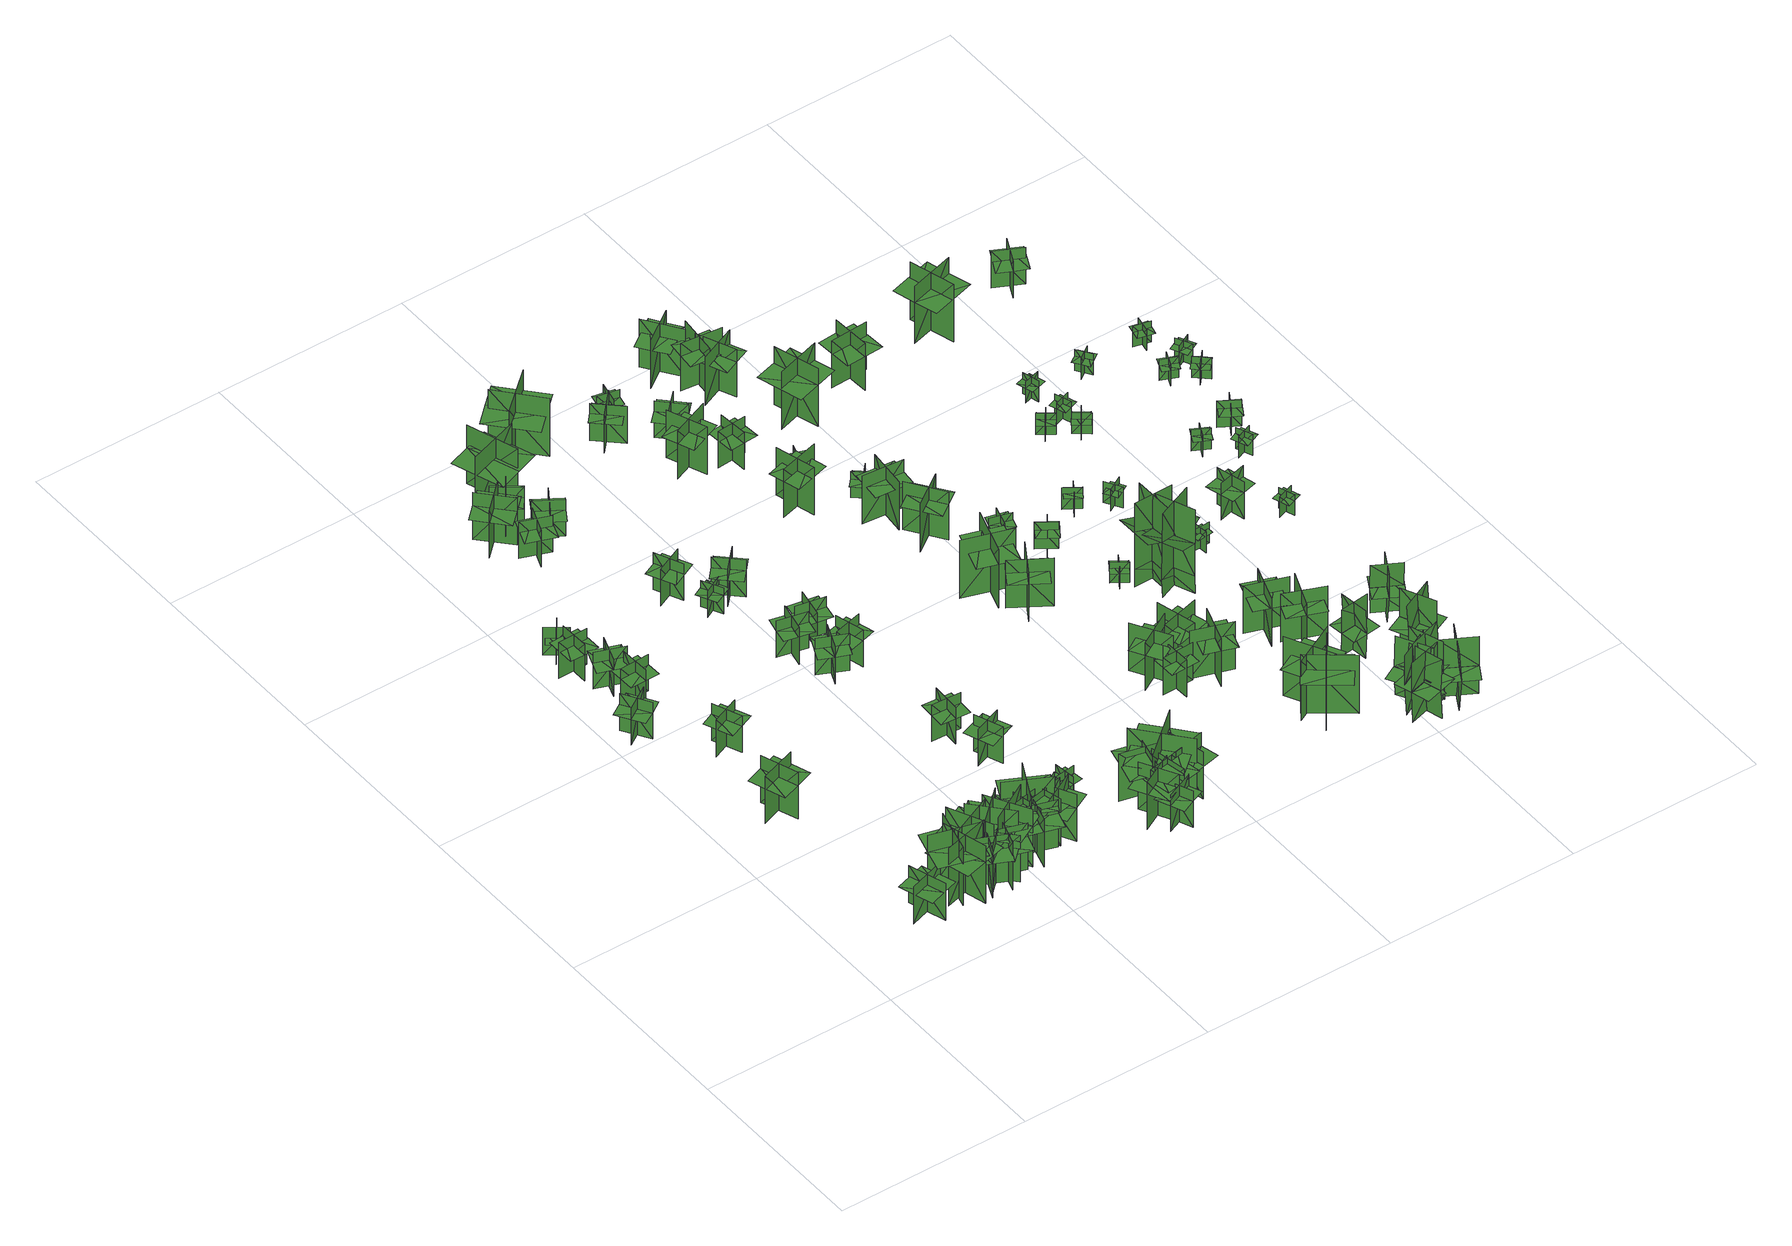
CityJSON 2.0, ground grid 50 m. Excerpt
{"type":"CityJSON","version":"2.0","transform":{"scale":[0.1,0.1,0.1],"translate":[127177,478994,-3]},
"CityObjects":{
"tree1":{"type":"SolitaryVegetationObject","geometry":[{"type":"MultiSurface","lod":"1","boundaries":[[[0,1,2]],[[0,2,3]],[[4,5,6]],[[4,6,7]],[[8,9,10]],[[8,10,11]],[[8,11,12]],[[8,12,13]]]}]},
"tree2":{"type":"SolitaryVegetationObject","geometry":[{"type":"MultiSurface","lod":"1","boundaries":[[[14,15,16]],[[14,16,17]],[[18,19,20]],[[18,20,21]],[[22,23,24]],[[22,24,25]],[[22,25,26]],[[22,26,27]]]}]},
"tree3":{"type":"SolitaryVegetationObject","geometry":[{"type":"MultiSurface","lod":"1","boundaries":[[[28,29,30]],[[28,30,31]],[[32,33,34]],[[32,34,35]],[[36,37,38]],[[36,38,39]],[[36,39,40]],[[36,40,41]]]}]},
"tree4":{"type":"SolitaryVegetationObject","geometry":[{"type":"MultiSurface","lod":"1","boundaries":[[[42,43,44]],[[42,44,45]],[[46,47,48]],[[46,48,49]],[[50,51,52]],[[50,52,53]],[[50,53,54]],[[50,54,55]]]}]},
"tree5":{"type":"SolitaryVegetationObject","geometry":[{"type":"MultiSurface","lod":"1","boundaries":[[[56,57,58]],[[56,58,59]],[[60,61,62]],[[60,62,63]],[[64,65,66]],[[64,66,67]],[[64,67,68]],[[64,68,69]]]}]},
"tree6":{"type":"SolitaryVegetationObject","geometry":[{"type":"MultiSurface","lod":"1","boundaries":[[[70,71,72]],[[70,72,73]],[[74,75,76]],[[74,76,77]],[[78,79,80]],[[78,80,81]],[[78,81,82]],[[78,82,83]]]}]},
"tree7":{"type":"SolitaryVegetationObject","geometry":[{"type":"MultiSurface","lod":"1","boundaries":[[[84,85,86]],[[84,86,87]],[[88,89,90]],[[88,90,91]],[[92,93,94]],[[92,94,95]],[[92,95,96]],[[92,96,97]]]}]},
"tree8":{"type":"SolitaryVegetationObject","geometry":[{"type":"MultiSurface","lod":"1","boundaries":[[[98,99,100]],[[98,100,101]],[[102,103,104]],[[102,104,105]],[[106,107,108]],[[106,108,109]],[[106,109,110]],[[106,110,111]]]}]},
"tree9":{"type":"SolitaryVegetationObject","geometry":[{"type":"MultiSurface","lod":"1","boundaries":[[[112,113,114]],[[112,114,115]],[[116,117,118]],[[116,118,119]],[[120,121,122]],[[120,122,123]],[[120,123,124]],[[120,124,125]]]}]},
"tree10":{"type":"SolitaryVegetationObject","geometry":[{"type":"MultiSurface","lod":"1","boundaries":[[[126,127,128]],[[126,128,129]],[[130,131,132]],[[130,132,133]],[[134,135,136]],[[134,136,137]],[[134,137,138]],[[134,138,139]]]}]},
"tree11":{"type":"SolitaryVegetationObject","geometry":[{"type":"MultiSurface","lod":"1","boundaries":[[[140,141,142]],[[140,142,143]],[[144,145,146]],[[144,146,147]],[[148,149,150]],[[148,150,151]],[[148,151,152]],[[148,152,153]]]}]},
"tree12":{"type":"SolitaryVegetationObject","geometry":[{"type":"MultiSurface","lod":"1","boundaries":[[[154,155,156]],[[154,156,157]],[[158,159,160]],[[158,160,161]],[[162,163,164]],[[162,164,165]],[[162,165,166]],[[162,166,167]]]}]},
"tree13":{"type":"SolitaryVegetationObject","geometry":[{"type":"MultiSurface","lod":"1","boundaries":[[[168,169,170]],[[168,170,171]],[[172,173,174]],[[172,174,175]],[[176,177,178]],[[176,178,179]],[[176,179,180]],[[176,180,181]]]}]},
"tree14":{"type":"SolitaryVegetationObject","geometry":[{"type":"MultiSurface","lod":"1","boundaries":[[[182,183,184]],[[182,184,185]],[[186,187,188]],[[186,188,189]],[[190,191,192]],[[190,192,193]],[[190,193,194]],[[190,194,195]]]}]},
"tree15":{"type":"SolitaryVegetationObject","geometry":[{"type":"MultiSurface","lod":"1","boundaries":[[[196,197,198]],[[196,198,199]],[[200,201,202]],[[200,202,203]],[[204,205,206]],[[204,206,207]],[[204,207,208]],[[204,208,209]]]}]},
"tree16":{"type":"SolitaryVegetationObject","geometry":[{"type":"MultiSurface","lod":"1","boundaries":[[[210,211,212]],[[210,212,213]],[[214,215,216]],[[214,216,217]],[[218,219,220]],[[218,220,221]],[[218,221,222]],[[218,222,223]]]}]},
"tree17":{"type":"SolitaryVegetationObject","geometry":[{"type":"MultiSurface","lod":"1","boundaries":[[[224,225,226]],[[224,226,227]],[[228,229,230]],[[228,230,231]],[[232,233,234]],[[232,234,235]],[[232,235,236]],[[232,236,237]]]}]},
"tree18":{"type":"SolitaryVegetationObject","geometry":[{"type":"MultiSurface","lod":"1","boundaries":[[[238,239,240]],[[238,240,241]],[[242,243,244]],[[242,244,245]],[[246,247,248]],[[246,248,249]],[[246,249,250]],[[246,250,251]]]}]},
"tree19":{"type":"SolitaryVegetationObject","geometry":[{"type":"MultiSurface","lod":"1","boundaries":[[[252,253,254]],[[252,254,255]],[[256,257,258]],[[256,258,259]],[[260,261,262]],[[260,262,263]],[[260,263,264]],[[260,264,265]]]}]},
"tree20":{"type":"SolitaryVegetationObject","geometry":[{"type":"MultiSurface","lod":"1","boundaries":[[[266,267,268]],[[266,268,269]],[[270,271,272]],[[270,272,273]],[[274,275,276]],[[274,276,277]],[[274,277,278]],[[274,278,279]]]}]},
"tree21":{"type":"SolitaryVegetationObject","geometry":[{"type":"MultiSurface","lod":"1","boundaries":[[[280,281,282]],[[280,282,283]],[[284,285,286]],[[284,286,287]],[[288,289,290]],[[288,290,291]],[[288,291,292]],[[288,292,293]]]}]},
"tree22":{"type":"SolitaryVegetationObject","geometry":[{"type":"MultiSurface","lod":"1","boundaries":[[[294,295,296]],[[294,296,297]],[[298,299,300]],[[298,300,301]],[[302,303,304]],[[302,304,305]],[[302,305,306]],[[302,306,307]]]}]},
"tree23":{"type":"SolitaryVegetationObject","geometry":[{"type":"MultiSurface","lod":"1","boundaries":[[[308,309,310]],[[308,310,311]],[[312,313,314]],[[312,314,315]],[[316,317,318]],[[316,318,319]],[[316,319,320]],[[316,320,321]]]}]},
"tree24":{"type":"SolitaryVegetationObject","geometry":[{"type":"MultiSurface","lod":"1","boundaries":[[[322,323,324]],[[322,324,325]],[[326,327,328]],[[326,328,329]],[[330,331,332]],[[330,332,333]],[[330,333,334]],[[330,334,335]]]}]},
"tree25":{"type":"SolitaryVegetationObject","geometry":[{"type":"MultiSurface","lod":"1","boundaries":[[[336,337,338]],[[336,338,339]],[[340,341,342]],[[340,342,343]],[[344,345,346]],[[344,346,347]],[[344,347,348]],[[344,348,349]]]}]},
"tree26":{"type":"SolitaryVegetationObject","geometry":[{"type":"MultiSurface","lod":"1","boundaries":[[[350,351,352]],[[350,352,353]],[[354,355,356]],[[354,356,357]],[[358,359,360]],[[358,360,361]],[[358,361,362]],[[358,362,363]]]}]},
"tree27":{"type":"SolitaryVegetationObject","geometry":[{"type":"MultiSurface","lod":"1","boundaries":[[[364,365,366]],[[364,366,367]],[[368,369,370]],[[368,370,371]],[[372,373,374]],[[372,374,375]],[[372,375,376]],[[372,376,377]]]}]},
"tree28":{"type":"SolitaryVegetationObject","geometry":[{"type":"MultiSurface","lod":"1","boundaries":[[[378,379,380]],[[378,380,381]],[[382,383,384]],[[382,384,385]],[[386,387,388]],[[386,388,389]],[[386,389,390]],[[386,390,391]]]}]},
"tree29":{"type":"SolitaryVegetationObject","geometry":[{"type":"MultiSurface","lod":"1","boundaries":[[[392,393,394]],[[392,394,395]],[[396,397,398]],[[396,398,399]],[[400,401,402]],[[400,402,403]],[[400,403,404]],[[400,404,405]]]}]},
"tree30":{"type":"SolitaryVegetationObject","geometry":[{"type":"MultiSurface","lod":"1","boundaries":[[[406,407,408]],[[406,408,409]],[[410,411,412]],[[410,412,413]],[[414,415,416]],[[414,416,417]],[[414,417,418]],[[414,418,419]]]}]},
"tree31":{"type":"SolitaryVegetationObject","geometry":[{"type":"MultiSurface","lod":"1","boundaries":[[[420,421,422]],[[420,422,423]],[[424,425,426]],[[424,426,427]],[[428,429,430]],[[428,430,431]],[[428,431,432]],[[428,432,433]]]}]},
"tree32":{"type":"SolitaryVegetationObject","geometry":[{"type":"MultiSurface","lod":"1","boundaries":[[[434,435,436]],[[434,436,437]],[[438,439,440]],[[438,440,441]],[[442,443,444]],[[442,444,445]],[[442,445,446]],[[442,446,447]]]}]},
"tree33":{"type":"SolitaryVegetationObject","geometry":[{"type":"MultiSurface","lod":"1","boundaries":[[[448,449,450]],[[448,450,451]],[[452,453,454]],[[452,454,455]],[[456,457,458]],[[456,458,459]],[[456,459,460]],[[456,460,461]]]}]},
"tree34":{"type":"SolitaryVegetationObject","geometry":[{"type":"MultiSurface","lod":"1","boundaries":[[[462,463,464]],[[462,464,465]],[[466,467,468]],[[466,468,469]],[[470,471,472]],[[470,472,473]],[[470,473,474]],[[470,474,475]]]}]},
"tree35":{"type":"SolitaryVegetationObject","geometry":[{"type":"MultiSurface","lod":"1","boundaries":[[[476,477,478]],[[476,478,479]],[[480,481,482]],[[480,482,483]],[[484,485,486]],[[484,486,487]],[[484,487,488]],[[484,488,489]]]}]},
"tree36":{"type":"SolitaryVegetationObject","geometry":[{"type":"MultiSurface","lod":"1","boundaries":[[[490,491,492]],[[490,492,493]],[[494,495,496]],[[494,496,497]],[[498,499,500]],[[498,500,501]],[[498,501,502]],[[498,502,503]]]}]},
"tree37":{"type":"SolitaryVegetationObject","geometry":[{"type":"MultiSurface","lod":"1","boundaries":[[[504,505,506]],[[504,506,507]],[[508,509,510]],[[508,510,511]],[[512,513,514]],[[512,514,515]],[[512,515,516]],[[512,516,517]]]}]},
"tree38":{"type":"SolitaryVegetationObject","geometry":[{"type":"MultiSurface","lod":"1","boundaries":[[[518,519,520]],[[518,520,521]],[[522,523,524]],[[522,524,525]],[[526,527,528]],[[526,528,529]],[[526,529,530]],[[526,530,531]]]}]},
"tree39":{"type":"SolitaryVegetationObject","geometry":[{"type":"MultiSurface","lod":"1","boundaries":[[[532,533,534]],[[532,534,535]],[[536,537,538]],[[536,538,539]],[[540,541,542]],[[540,542,543]],[[540,543,544]],[[540,544,545]]]}]},
"tree40":{"type":"SolitaryVegetationObject","geometry":[{"type":"MultiSurface","lod":"1","boundaries":[[[546,547,548]],[[546,548,549]],[[550,551,552]],[[550,552,553]],[[554,555,556]],[[554,556,557]],[[554,557,558]],[[554,558,559]]]}]},
"tree41":{"type":"SolitaryVegetationObject","geometry":[{"type":"MultiSurface","lod":"1","boundaries":[[[560,561,562]],[[560,562,563]],[[564,565,566]],[[564,566,567]],[[568,569,570]],[[568,570,571]],[[568,571,572]],[[568,572,573]]]}]},
"tree42":{"type":"SolitaryVegetationObject","geometry":[{"type":"MultiSurface","lod":"1","boundaries":[[[574,575,576]],[[574,576,577]],[[578,579,580]],[[578,580,581]],[[582,583,584]],[[582,584,585]],[[582,585,586]],[[582,586,587]]]}]},
"tree43":{"type":"SolitaryVegetationObject","geometry":[{"type":"MultiSurface","lod":"1","boundaries":[[[588,589,590]],[[588,590,591]],[[592,593,594]],[[592,594,595]],[[596,597,598]],[[596,598,599]],[[596,599,600]],[[596,600,601]]]}]},
"tree44":{"type":"SolitaryVegetationObject","geometry":[{"type":"MultiSurface","lod":"1","boundaries":[[[602,603,604]],[[602,604,605]],[[606,607,608]],[[606,608,609]],[[610,611,612]],[[610,612,613]],[[610,613,614]],[[610,614,615]]]}]},
"tree45":{"type":"SolitaryVegetationObject","geometry":[{"type":"MultiSurface","lod":"1","boundaries":[[[616,617,618]],[[616,618,619]],[[620,621,622]],[[620,622,623]],[[624,625,626]],[[624,626,627]],[[624,628,629]],[[624,629,625]]]}]},
"tree46":{"type":"SolitaryVegetationObject","geometry":[{"type":"MultiSurface","lod":"1","boundaries":[[[630,631,632]],[[630,632,633]],[[634,635,636]],[[634,636,637]],[[638,639,640]],[[638,640,641]],[[638,642,643]],[[638,643,639]]]}]},
"tree47":{"type":"SolitaryVegetationObject","geometry":[{"type":"MultiSurface","lod":"1","boundaries":[[[644,645,646]],[[644,646,647]],[[648,649,650]],[[648,650,651]],[[652,653,654]],[[652,654,655]],[[652,655,656]],[[652,656,657]]]}]},
"tree48":{"type":"SolitaryVegetationObject","geometry":[{"type":"MultiSurface","lod":"1","boundaries":[[[658,659,660]],[[658,660,661]],[[662,663,664]],[[662,664,665]],[[666,667,668]],[[666,668,669]],[[666,670,671]],[[666,671,667]]]}]},
"tree49":{"type":"SolitaryVegetationObject","geometry":[{"type":"MultiSurface","lod":"1","boundaries":[[[672,673,674]],[[672,674,675]],[[676,677,678]],[[676,678,679]],[[680,681,682]],[[680,682,683]],[[680,683,684]],[[680,684,685]]]}]},
"tree50":{"type":"SolitaryVegetationObject","geometry":[{"type":"MultiSurface","lod":"1","boundaries":[[[686,687,688]],[[686,688,689]],[[690,691,692]],[[690,692,693]],[[694,695,696]],[[694,696,697]],[[694,698,699]],[[694,699,695]]]}]},
"tree51":{"type":"SolitaryVegetationObject","geometry":[{"type":"MultiSurface","lod":"1","boundaries":[[[700,701,702]],[[700,702,703]],[[704,705,706]],[[704,706,707]],[[708,709,710]],[[708,710,711]],[[708,712,713]],[[708,713,709]]]}]},
"tree52":{"type":"SolitaryVegetationObject","geometry":[{"type":"MultiSurface","lod":"1","boundaries":[[[714,715,716]],[[714,716,717]],[[718,719,720]],[[718,720,721]],[[722,723,724]],[[722,724,725]],[[722,726,727]],[[722,727,723]]]}]},
"tree53":{"type":"SolitaryVegetationObject","geometry":[{"type":"MultiSurface","lod":"1","boundaries":[[[728,729,730]],[[728,730,731]],[[732,733,734]],[[732,734,735]],[[736,737,738]],[[736,738,739]],[[736,739,740]],[[736,740,741]]]}]},
"tree54":{"type":"SolitaryVegetationObject","geometry":[{"type":"MultiSurface","lod":"1","boundaries":[[[742,743,744]],[[742,744,745]],[[746,747,748]],[[746,748,749]],[[750,751,752]],[[750,752,753]],[[750,754,755]],[[750,755,751]]]}]},
"tree55":{"type":"SolitaryVegetationObject","geometry":[{"type":"MultiSurface","lod":"1","boundaries":[[[756,757,758]],[[756,758,759]],[[760,761,762]],[[760,762,763]],[[764,765,766]],[[764,766,767]],[[764,767,768]],[[764,768,769]]]}]},
"tree56":{"type":"SolitaryVegetationObject","geometry":[{"type":"MultiSurface","lod":"1","boundaries":[[[770,771,772]],[[770,772,773]],[[774,775,776]],[[774,776,777]],[[778,779,780]],[[778,780,781]],[[778,782,783]],[[778,783,779]]]}]},
"tree57":{"type":"SolitaryVegetationObject","geometry":[{"type":"MultiSurface","lod":"1","boundaries":[[[784,785,786]],[[784,786,787]],[[788,789,790]],[[788,790,791]],[[792,793,794]],[[792,794,795]],[[792,796,797]],[[792,797,793]]]}]},
"tree58":{"type":"SolitaryVegetationObject","geometry":[{"type":"MultiSurface","lod":"1","boundaries":[[[798,799,800]],[[798,800,801]],[[802,803,804]],[[802,804,805]],[[806,807,808]],[[806,808,809]],[[806,810,811]],[[806,811,807]]]}]},
"tree59":{"type":"SolitaryVegetationObject","geometry":[{"type":"MultiSurface","lod":"1","boundaries":[[[812,813,814]],[[812,814,815]],[[816,817,818]],[[816,818,819]],[[820,821,822]],[[820,822,823]],[[820,823,824]],[[820,824,825]]]}]},
"tree60":{"type":"SolitaryVegetationObject","geometry":[{"type":"MultiSurface","lod":"1","boundaries":[[[826,827,828]],[[826,828,829]],[[830,831,832]],[[830,832,833]],[[834,835,836]],[[834,836,837]],[[834,838,839]],[[834,839,835]]]}]},
"tree61":{"type":"SolitaryVegetationObject","geometry":[{"type":"MultiSurface","lod":"1","boundaries":[[[840,841,842]],[[840,842,843]],[[844,845,846]],[[844,846,847]],[[848,849,850]],[[848,850,851]],[[848,852,853]],[[848,853,849]]]}]},
"tree62":{"type":"SolitaryVegetationObject","geometry":[{"type":"MultiSurface","lod":"1","boundaries":[[[854,855,856]],[[854,856,857]],[[858,859,860]],[[858,860,861]],[[862,863,864]],[[862,864,865]],[[862,866,867]],[[862,867,863]]]}]},
"tree63":{"type":"SolitaryVegetationObject","geometry":[{"type":"MultiSurface","lod":"1","boundaries":[[[868,869,870]],[[868,870,871]],[[872,873,874]],[[872,874,875]],[[876,877,878]],[[876,878,879]],[[876,879,880]],[[876,880,881]]]}]},
"tree64":{"type":"SolitaryVegetationObject","geometry":[{"type":"MultiSurface","lod":"1","boundaries":[[[882,883,884]],[[882,884,885]],[[886,887,888]],[[886,888,889]],[[890,891,892]],[[890,892,893]],[[890,894,895]],[[890,895,891]]]}]},
"tree65":{"type":"SolitaryVegetationObject","geometry":[{"type":"MultiSurface","lod":"1","boundaries":[[[896,897,898]],[[896,898,899]],[[900,901,902]],[[900,902,903]],[[904,905,906]],[[904,906,907]],[[904,908,909]],[[904,909,905]]]}]},
"tree66":{"type":"SolitaryVegetationObject","geometry":[{"type":"MultiSurface","lod":"1","boundaries":[[[910,911,912]],[[910,912,913]],[[914,915,916]],[[914,916,917]],[[918,919,920]],[[918,920,921]],[[918,922,923]],[[918,923,919]]]}]},
"tree67":{"type":"SolitaryVegetationObject","geometry":[{"type":"MultiSurface","lod":"1","boundaries":[[[924,925,926]],[[924,926,927]],[[928,929,930]],[[928,930,931]],[[932,933,934]],[[932,934,935]],[[932,935,936]],[[932,936,937]]]}]},
"tree68":{"type":"SolitaryVegetationObject","geometry":[{"type":"MultiSurface","lod":"1","boundaries":[[[938,939,940]],[[938,940,941]],[[942,943,944]],[[942,944,945]],[[946,947,948]],[[946,948,949]],[[946,949,950]],[[946,950,951]]]}]},
"tree69":{"type":"SolitaryVegetationObject","geometry":[{"type":"MultiSurface","lod":"1","boundaries":[[[952,953,954]],[[952,954,955]],[[956,957,958]],[[956,958,959]],[[960,961,962]],[[960,962,963]],[[960,963,964]],[[960,964,965]]]}]},
"tree70":{"type":"SolitaryVegetationObject","geometry":[{"type":"MultiSurface","lod":"1","boundaries":[[[966,967,968]],[[966,968,969]],[[970,971,972]],[[970,972,973]],[[974,975,971]],[[974,971,970]],[[976,977,967]],[[976,967,966]],[[978,979,980]],[[978,980,981]],[[982,983,984]],[[982,984,985]]]}]},
"tree71":{"type":"SolitaryVegetationObject","geometry":[{"type":"MultiSurface","lod":"1","boundaries":[[[986,987,988]],[[986,988,989]],[[990,991,992]],[[990,992,993]],[[994,995,991]],[[994,991,990]],[[996,997,987]],[[996,987,986]],[[998,999,1000]],[[998,1000,1001]],[[1002,1003,1004]],[[1002,1004,1005]]]}]},
"tree72":{"type":"SolitaryVegetationObject","geometry":[{"type":"MultiSurface","lod":"1","boundaries":[[[1006,1007,1008]],[[1006,1008,1009]],[[1010,1011,1012]],[[1010,1012,1013]],[[1014,1015,1016]],[[1014,1016,1017]],[[1014,1018,1019]],[[1014,1019,1015]]]}]},
"tree73":{"type":"SolitaryVegetationObject","geometry":[{"type":"MultiSurface","lod":"1","boundaries":[[[1020,1021,1022]],[[1020,1022,1023]],[[1024,1025,1026]],[[1024,1026,1027]],[[1028,1029,1025]],[[1028,1025,1024]],[[1030,1031,1021]],[[1030,1021,1020]],[[1020,1021,1032]],[[1020,1032,1033]],[[1020,1034,1035]],[[1020,1035,1021]]]}]},
"tree74":{"type":"SolitaryVegetationObject","geometry":[{"type":"MultiSurface","lod":"1","boundaries":[[[1036,1037,1038]],[[1036,1038,1039]],[[1040,1041,1042]],[[1040,1042,1043]],[[1044,1045,1041]],[[1044,1041,1040]],[[1046,1047,1037]],[[1046,1037,1036]],[[1036,1037,1048]],[[1036,1048,1049]],[[1036,1050,1051]],[[1036,1051,1037]]]}]},
"tree75":{"type":"SolitaryVegetationObject","geometry":[{"type":"MultiSurface","lod":"1","boundaries":[[[1052,1053,1054]],[[1052,1054,1055]],[[1056,1057,1058]],[[1056,1058,1059]],[[1060,1061,1062]],[[1060,1062,1063]],[[1060,1064,1065]],[[1060,1065,1061]]]}]},
"tree76":{"type":"SolitaryVegetationObject","geometry":[{"type":"MultiSurface","lod":"1","boundaries":[[[1066,1067,1068]],[[1066,1068,1069]],[[1070,1071,1072]],[[1070,1072,1073]],[[1074,1075,1071]],[[1074,1071,1070]],[[1076,1077,1067]],[[1076,1067,1066]],[[1066,1067,1078]],[[1066,1078,1079]],[[1066,1080,1081]],[[1066,1081,1067]]]}]},
"tree77":{"type":"SolitaryVegetationObject","geometry":[{"type":"MultiSurface","lod":"1","boundaries":[[[1082,1083,1084]],[[1082,1084,1085]],[[1086,1087,1088]],[[1086,1088,1089]],[[1090,1091,1087]],[[1090,1087,1086]],[[1092,1093,1083]],[[1092,1083,1082]],[[1082,1083,1094]],[[1082,1094,1095]],[[1082,1096,1097]],[[1082,1097,1083]]]}]},
"tree78":{"type":"SolitaryVegetationObject","geometry":[{"type":"MultiSurface","lod":"1","boundaries":[[[1098,1099,1100]],[[1098,1100,1101]],[[1102,1103,1104]],[[1102,1104,1105]],[[1106,1107,1103]],[[1106,1103,1102]],[[1108,1109,1099]],[[1108,1099,1098]],[[1098,1099,1110]],[[1098,1110,1111]],[[1098,1112,1113]],[[1098,1113,1099]]]}]},
"tree79":{"type":"SolitaryVegetationObject","geometry":[{"type":"MultiSurface","lod":"1","boundaries":[[[1114,1115,1116]],[[1114,1116,1117]],[[1118,1119,1120]],[[1118,1120,1121]],[[1122,1123,1124]],[[1122,1124,1125]],[[1122,1126,1127]],[[1122,1127,1123]]]}]},
"tree80":{"type":"SolitaryVegetationObject","geometry":[{"type":"MultiSurface","lod":"1","boundaries":[[[1128,1129,1130]],[[1128,1130,1131]],[[1132,1133,1134]],[[1132,1134,1135]],[[1136,1137,1133]],[[1136,1133,1132]],[[1138,1139,1129]],[[1138,1129,1128]],[[1128,1129,1140]],[[1128,1140,1141]],[[1128,1142,1143]],[[1128,1143,1129]]]}]},
"tree81":{"type":"SolitaryVegetationObject","geometry":[{"type":"MultiSurface","lod":"1","boundaries":[[[1144,1145,1146]],[[1144,1146,1147]],[[1148,1149,1150]],[[1148,1150,1151]],[[1152,1153,1154]],[[1152,1154,1155]],[[1152,1155,1156]],[[1152,1156,1157]]]}]},
"tree82":{"type":"SolitaryVegetationObject","geometry":[{"type":"MultiSurface","lod":"1","boundaries":[[[1158,1159,1160]],[[1158,1160,1161]],[[1162,1163,1164]],[[1162,1164,1165]],[[1166,1167,1168]],[[1166,1168,1169]],[[1166,1170,1171]],[[1166,1171,1167]]]}]},
"tree83":{"type":"SolitaryVegetationObject","geometry":[{"type":"MultiSurface","lod":"1","boundaries":[[[1172,1173,1174]],[[1172,1174,1175]],[[1176,1177,1178]],[[1176,1178,1179]],[[1180,1181,1182]],[[1180,1182,1183]],[[1180,1184,1185]],[[1180,1185,1181]]]}]},
"tree84":{"type":"SolitaryVegetationObject","geometry":[{"type":"MultiSurface","lod":"1","boundaries":[[[1186,1187,1188]],[[1186,1188,1189]],[[1190,1191,1192]],[[1190,1192,1193]],[[1194,1195,1191]],[[1194,1191,1190]],[[1196,1197,1187]],[[1196,1187,1186]],[[1186,1187,1198]],[[1186,1198,1199]],[[1186,1200,1201]],[[1186,1201,1187]]]}]},
"tree85":{"type":"SolitaryVegetationObject","geometry":[{"type":"MultiSurface","lod":"1","boundaries":[[[1202,1203,1204]],[[1202,1204,1205]],[[1206,1207,1208]],[[1206,1208,1209]],[[1210,1211,1212]],[[1210,1212,1213]],[[1210,1214,1215]],[[1210,1215,1211]]]}]},
"tree86":{"type":"SolitaryVegetationObject","geometry":[{"type":"MultiSurface","lod":"1","boundaries":[[[1216,1217,1218]],[[1216,1218,1219]],[[1220,1221,1222]],[[1220,1222,1223]],[[1224,1225,1221]],[[1224,1221,1220]],[[1226,1227,1217]],[[1226,1217,1216]],[[1216,1217,1228]],[[1216,1228,1229]],[[1216,1230,1231]],[[1216,1231,1217]]]}]},
"tree87":{"type":"SolitaryVegetationObject","geometry":[{"type":"MultiSurface","lod":"1","boundaries":[[[1232,1233,1234]],[[1232,1234,1235]],[[1236,1237,1238]],[[1236,1238,1239]],[[1240,1241,1242]],[[1240,1242,1243]],[[1240,1243,1244]],[[1240,1244,1245]]]}]},
"tree88":{"type":"SolitaryVegetationObject","geometry":[{"type":"MultiSurface","lod":"1","boundaries":[[[1246,1247,1248]],[[1246,1248,1249]],[[1250,1251,1252]],[[1250,1252,1253]],[[1254,1255,1256]],[[1254,1256,1257]],[[1254,1257,1258]],[[1254,1258,1259]]]}]},
"tree89":{"type":"SolitaryVegetationObject","geometry":[{"type":"MultiSurface","lod":"1","boundaries":[[[1260,1261,1262]],[[1260,1262,1263]],[[1264,1265,1266]],[[1264,1266,1267]],[[1268,1269,1270]],[[1268,1270,1271]],[[1268,1271,1272]],[[1268,1272,1273]]]}]},
"tree90":{"type":"SolitaryVegetationObject","geometry":[{"type":"MultiSurface","lod":"1","boundaries":[[[1274,1275,1276]],[[1274,1276,1277]],[[1278,1279,1280]],[[1278,1280,1281]],[[1282,1283,1284]],[[1282,1284,1285]],[[1282,1285,1286]],[[1282,1286,1287]]]}]},
"tree91":{"type":"SolitaryVegetationObject","geometry":[{"type":"MultiSurface","lod":"1","boundaries":[[[1288,1289,1290]],[[1288,1290,1291]],[[1292,1293,1294]],[[1292,1294,1295]],[[1296,1297,1298]],[[1296,1298,1299]],[[1296,1299,1300]],[[1296,1300,1301]]]}]},
"tree92":{"type":"SolitaryVegetationObject","geometry":[{"type":"MultiSurface","lod":"1","boundaries":[[[1302,1303,1304]],[[1302,1304,1305]],[[1306,1307,1308]],[[1306,1308,1309]],[[1310,1311,1312]],[[1310,1312,1313]],[[1310,1313,1314]],[[1310,1314,1315]]]}]},
"tree93":{"type":"SolitaryVegetationObject","geometry":[{"type":"MultiSurface","lod":"1","boundaries":[[[1316,1317,1318]],[[1316,1318,1319]],[[1320,1321,1322]],[[1320,1322,1323]],[[1324,1325,1326]],[[1324,1326,1327]],[[1324,1327,1328]],[[1324,1328,1329]]]}]},
"tree94":{"type":"SolitaryVegetationObject","geometry":[{"type":"MultiSurface","lod":"1","boundaries":[[[1330,1331,1332]],[[1330,1332,1333]],[[1334,1335,1336]],[[1334,1336,1337]],[[1338,1339,1340]],[[1338,1340,1341]],[[1338,1341,1342]],[[1338,1342,1343]]]}]},
"tree95":{"type":"SolitaryVegetationObject","geometry":[{"type":"MultiSurface","lod":"1","boundaries":[[[1344,1345,1346]],[[1344,1346,1347]],[[1348,1349,1350]],[[1348,1350,1351]],[[1352,1353,1354]],[[1352,1354,1355]],[[1352,1355,1356]],[[1352,1356,1357]]]}]},
"tree96":{"type":"SolitaryVegetationObject","geometry":[{"type":"MultiSurface","lod":"1","boundaries":[[[1358,1359,1360]],[[1358,1360,1361]],[[1362,1363,1364]],[[1362,1364,1365]],[[1366,1367,1368]],[[1366,1368,1369]],[[1366,1369,1370]],[[1366,1370,1371]]]}]},
"tree97":{"type":"SolitaryVegetationObject","geometry":[{"type":"MultiSurface","lod":"1","boundaries":[[[1372,1373,1374]],[[1372,1374,1375]],[[1376,1377,1378]],[[1376,1378,1379]],[[1380,1381,1382]],[[1380,1382,1383]],[[1380,1383,1384]],[[1380,1384,1385]]]}]},
"tree98":{"type":"SolitaryVegetationObject","geometry":[{"type":"MultiSurface","lod":"1","boundaries":[[[1386,1387,1388]],[[1386,1388,1389]],[[1390,1391,1392]],[[1390,1392,1393]],[[1394,1395,1396]],[[1394,1396,1397]],[[1394,1397,1398]],[[1394,1398,1399]]]}]},
"tree99":{"type":"SolitaryVegetationObject","geometry":[{"type":"MultiSurface","lod":"1","boundaries":[[[1400,1401,1402]],[[1400,1402,1403]],[[1404,1405,1406]],[[1404,1406,1407]],[[1408,1409,1410]],[[1408,1410,1411]],[[1408,1411,1412]],[[1408,1412,1413]]]}]},
"tree100":{"type":"SolitaryVegetationObject","geometry":[{"type":"MultiSurface","lod":"1","boundaries":[[[1414,1415,1416]],[[1414,1416,1417]],[[1418,1419,1420]],[[1418,1420,1421]],[[1422,1423,1424]],[[1422,1424,1425]],[[1422,1425,1426]],[[1422,1426,1427]]]}]},
"tree101":{"type":"SolitaryVegetationObject","geometry":[{"type":"MultiSurface","lod":"1","boundaries":[[[1428,1429,1430]],[[1428,1430,1431]],[[1432,1433,1434]],[[1432,1434,1435]],[[1436,1437,1438]],[[1436,1438,1439]],[[1436,1439,1440]],[[1436,1440,1441]]]}]},
"tree102":{"type":"SolitaryVegetationObject","geometry":[{"type":"MultiSurface","lod":"1","boundaries":[[[1442,1443,1444]],[[1442,1444,1445]],[[1446,1447,1448]],[[1446,1448,1449]],[[1450,1451,1452]],[[1450,1452,1453]],[[1450,1453,1454]],[[1450,1454,1455]]]}]}
},
"vertices":[
[179,157,19],[274,188,19],[274,188,128],[179,157,128],[243,125,19],[212,220,19],[212,220,128],[243,125,128],[242,129,98],[283,142,98],[255,230,98],[214,217,98],[172,203,98],[200,115,98],
[208,654,17],[114,621,17],[114,621,155],[208,654,155],[148,683,17],[181,589,17],[181,589,155],[148,683,155],[148,683,116],[101,667,116],[134,573,116],[181,589,116],[228,606,116],[195,700,116],
[27,1002,21],[92,1043,21],[92,1043,129],[27,1002,129],[77,990,21],[36,1056,21],[36,1056,129],[77,990,129],[77,990,98],[110,1011,98],[69,1077,98],[36,1056,98],[3,1035,98],[44,970,98],
[337,264,15],[306,146,15],[306,146,185],[337,264,185],[267,224,15],[385,192,15],[385,192,185],[267,224,185],[267,224,137],[251,165,137],[369,133,137],[385,192,137],[400,251,137],[283,282,137],
[280,163,15],[398,194,15],[398,194,184],[280,163,184],[350,121,15],[319,239,15],[319,239,184],[350,121,184],[350,121,137],[409,137,137],[378,255,137],[319,239,137],[260,224,137],[291,106,137],
[349,188,16],[440,147,16],[440,147,155],[349,188,155],[372,126,16],[413,216,16],[413,216,155],[372,126,155],[372,126,116],[417,105,116],[459,195,116],[413,216,116],[368,237,116],[327,147,116],
[330,196,16],[441,247,16],[441,247,185],[330,196,185],[406,167,16],[355,278,16],[355,278,185],[406,167,185],[406,167,138],[461,193,138],[411,303,138],[355,278,138],[300,253,138],[351,142,138],
[111,1281,14],[34,1280,14],[34,1280,121],[111,1281,121],[74,1318,14],[75,1240,14],[75,1240,121],[74,1318,121],[74,1318,91],[36,1317,91],[37,1240,91],[75,1240,91],[114,1241,91],[113,1318,91],
[229,891,19],[157,861,19],[157,861,127],[229,891,127],[181,911,19],[211,839,19],[211,839,127],[181,911,127],[181,911,97],[146,896,97],[175,824,97],[211,839,97],[247,854,97],[217,926,97],
[74,1207,14],[147,1180,14],[147,1180,122],[74,1207,122],[96,1160,14],[122,1233,14],[122,1233,122],[96,1160,122],[96,1160,92],[132,1146,92],[159,1219,92],[122,1233,92],[86,1246,92],[59,1173,92],
[133,1092,15],[130,1170,15],[130,1170,122],[133,1092,122],[168,1130,15],[91,1127,15],[91,1127,122],[168,1130,122],[168,1130,92],[167,1168,92],[90,1166,92],[91,1127,92],[92,1089,92],[169,1091,92],
[384,204,17],[452,131,17],[452,131,155],[384,204,155],[382,138,17],[455,206,17],[455,206,155],[382,138,155],[382,138,116],[415,102,116],[488,169,116],[455,206,116],[421,242,116],[348,175,116],
[51,1364,14],[100,1327,14],[100,1327,96],[51,1364,96],[57,1321,14],[94,1370,14],[94,1370,96],[57,1321,96],[61,1326,65],[82,1311,65],[108,1346,65],[87,1361,65],[67,1376,65],[41,1341,65],
[454,215,17],[423,120,17],[423,120,155],[454,215,155],[394,185,17],[489,155,17],[489,155,155],[394,185,155],[394,185,116],[379,138,116],[474,107,116],[489,155,116],[504,202,116],[410,233,116],
[394,261,18],[475,170,18],[475,170,187],[394,261,187],[389,180,18],[479,261,18],[479,261,187],[389,180,187],[389,180,139],[430,135,139],[520,216,139],[479,261,139],[439,307,139],[348,225,139],
[426,178,17],[532,238,17],[532,238,186],[426,178,186],[504,156,17],[444,262,17],[444,262,186],[504,156,186],[504,156,138],[557,186,138],[497,292,138],[444,262,138],[391,232,138],[451,126,138],
[575,237,18],[478,217,18],[478,217,156],[575,237,156],[520,274,18],[540,176,18],[540,176,156],[520,274,156],[520,274,117],[471,264,117],[491,166,117],[540,176,117],[589,186,117],[569,284,117],
[552,236,17],[524,141,17],[524,141,156],[552,236,156],[494,205,17],[589,176,17],[589,176,156],[494,205,156],[494,205,117],[480,157,117],[575,129,117],[589,176,117],[604,224,117],[508,253,117],
[576,294,17],[521,185,17],[521,185,187],[576,294,187],[499,269,17],[608,215,17],[608,215,187],[499,269,187],[499,269,139],[472,215,139],[580,160,139],[608,215,139],[635,269,139],[526,324,139],
[538,211,18],[635,233,18],[635,233,156],[538,211,156],[594,175,18],[572,272,18],[572,272,156],[594,175,156],[594,175,117],[643,186,117],[621,283,117],[572,272,117],[524,262,117],[545,164,117],
[569,185,17],[657,232,17],[657,232,155],[569,185,155],[632,166,17],[586,254,17],[586,254,155],[632,166,155],[632,166,116],[676,189,116],[630,277,116],[586,254,116],[542,230,116],[588,142,116],
[643,230,19],[602,296,19],[602,296,127],[643,230,127],[655,281,19],[589,240,19],[589,240,127],[655,281,127],[655,281,97],[635,313,97],[569,272,97],[589,240,97],[610,207,97],[676,248,97],
[219,1760,16],[146,1692,16],[146,1692,154],[219,1760,154],[153,1763,16],[221,1690,16],[221,1690,154],[153,1763,154],[153,1763,116],[117,1729,116],[184,1656,116],[221,1690,116],[257,1724,116],[190,1797,116],
[271,1626,14],[198,1653,14],[198,1653,122],[271,1626,122],[250,1673,14],[222,1601,14],[222,1601,122],[250,1673,122],[250,1673,92],[213,1687,92],[186,1614,92],[222,1601,92],[259,1587,92],[286,1660,92],
[262,1788,18],[216,1726,18],[216,1726,126],[262,1788,126],[211,1781,18],[273,1735,18],[273,1735,126],[211,1781,126],[211,1781,96],[188,1750,96],[250,1704,96],[273,1735,96],[296,1766,96],[234,1812,96],
[701,274,17],[694,329,17],[694,329,94],[701,274,94],[724,303,17],[669,296,17],[669,296,94],[724,303,94],[724,303,73],[720,330,73],[665,323,73],[669,296,73],[673,268,73],[727,275,73],
[274,1639,16],[316,1704,16],[316,1704,124],[274,1639,124],[325,1650,16],[260,1691,16],[260,1691,124],[325,1650,124],[325,1650,94],[346,1682,94],[280,1724,94],[260,1691,94],[239,1659,94],[304,1617,94],
[627,544,16],[655,472,16],[655,472,124],[627,544,124],[606,497,16],[678,525,16],[678,525,124],[606,497,124],[606,497,94],[620,461,94],[692,489,94],[678,525,94],[665,561,94],[592,534,94],
[609,586,16],[613,663,16],[613,663,123],[609,586,123],[648,620,16],[571,624,16],[571,624,123],[648,620,123],[648,620,93],[650,659,93],[573,663,93],[571,624,93],[569,585,93],[646,581,93],
[409,1325,15],[376,1395,15],[376,1395,123],[409,1325,123],[427,1373,15],[357,1340,15],[357,1340,123],[427,1373,123],[427,1373,93],[410,1408,93],[340,1375,93],[357,1340,93],[373,1305,93],[443,1338,93],
[494,952,17],[565,920,17],[565,920,125],[494,952,125],[512,903,17],[543,974,17],[543,974,125],[512,903,125],[512,903,95],[548,888,95],[579,959,95],[543,974,95],[508,990,95],[477,919,95],
[504,1079,16],[487,1003,16],[487,1003,124],[504,1079,124],[460,1051,16],[536,1034,16],[536,1034,124],[460,1051,124],[460,1051,94],[452,1013,94],[528,997,94],[536,1034,94],[544,1072,94],[469,1089,94],
[417,1247,16],[466,1273,16],[466,1273,93],[417,1247,93],[452,1236,16],[426,1285,16],[426,1285,93],[452,1236,93],[452,1236,72],[476,1248,72],[451,1298,72],[426,1285,72],[402,1273,72],[427,1223,72],
[255,1923,13],[298,1792,13],[298,1792,185],[255,1923,185],[206,1825,13],[337,1868,13],[337,1868,185],[206,1825,185],[248,1912,129],[188,1891,129],[234,1760,129],[294,1781,129],[354,1803,129],[309,1933,129],
[870,155,15],[782,108,15],[782,108,154],[870,155,154],[806,174,15],[854,87,15],[854,87,154],[806,174,154],[806,174,115],[762,151,115],[810,63,115],[854,87,115],[898,111,115],[850,198,115],
[620,962,16],[546,942,16],[546,942,124],[620,962,124],[576,988,16],[596,913,16],[596,913,124],[576,988,124],[576,988,93],[538,978,93],[558,903,93],[596,913,93],[633,923,93],[613,998,93],
[564,1095,15],[549,1019,15],[549,1019,123],[564,1095,123],[521,1066,15],[597,1052,15],[597,1052,123],[521,1066,123],[521,1066,93],[514,1028,93],[590,1014,93],[597,1052,93],[604,1090,93],[528,1104,93],
[819,71,16],[890,101,16],[890,101,124],[819,71,124],[867,52,16],[837,123,16],[837,123,124],[867,52,124],[867,52,94],[902,67,94],[872,138,94],[837,123,94],[801,108,94],[831,36,94],
[475,1252,15],[528,1308,15],[528,1308,123],[475,1252,123],[527,1253,15],[470,1307,15],[470,1307,123],[527,1253,123],[527,1253,93],[553,1281,93],[497,1335,93],[470,1307,93],[444,1278,93],[500,1225,93],
[911,155,16],[813,137,16],[813,137,154],[911,155,154],[856,193,16],[874,95,16],[874,95,154],[856,193,154],[856,193,116],[807,184,116],[825,86,116],[874,95,116],[923,104,116],[905,202,116],
[833,141,16],[863,266,16],[863,266,156],[833,141,156],[911,190,16],[786,220,16],[786,220,156],[911,190,156],[906,191,117],[919,246,117],[804,273,117],[791,218,117],[777,164,117],[893,136,117],
[933,130,16],[832,250,16],[832,250,187],[933,130,187],[942,242,16],[821,141,16],[821,141,187],[942,242,187],[937,238,139],[893,290,139],[782,198,139],[826,145,139],[870,92,139],[981,185,139],
[940,115,17],[918,212,17],[918,212,155],[940,115,155],[975,170,17],[878,148,17],[878,148,155],[975,170,155],[975,170,116],[964,219,116],[867,197,116],[878,148,116],[889,100,116],[986,122,116],
[456,1889,10],[365,1993,10],[365,1993,182],[456,1889,182],[464,1999,10],[359,1908,10],[359,1908,182],[464,1999,182],[458,1902,127],[505,1945,127],[413,2048,127],[365,2005,127],[318,1962,127],[411,1859,127],
[615,1817,16],[555,1874,16],[555,1874,126],[615,1817,126],[613,1883,16],[556,1822,16],[556,1822,126],[613,1883,126],[610,1822,97],[555,1874,97],[533,1850,97],[588,1798,97],[633,1846,97],[578,1898,97],
[734,1696,17],[635,1656,17],[635,1656,158],[734,1696,158],[656,1728,17],[696,1629,17],[696,1629,158],[656,1728,158],[725,1692,121],[635,1656,121],[651,1617,121],[741,1653,121],[710,1731,121],[620,1695,121],
[626,1881,17],[637,1935,17],[637,1935,94],[626,1881,94],[657,1901,17],[602,1912,17],[602,1912,94],[657,1901,94],[657,1901,72],[662,1928,72],[608,1939,72],[602,1912,72],[597,1885,72],[651,1874,72],
[852,1444,16],[749,1416,16],[749,1416,157],[852,1444,157],[779,1485,16],[807,1382,16],[807,1382,157],[779,1485,157],[843,1442,121],[749,1416,121],[761,1375,121],[854,1401,121],[832,1482,121],[738,1456,121],
[727,1798,16],[672,1743,16],[672,1743,124],[727,1798,124],[675,1798,16],[730,1744,16],[730,1744,124],[675,1798,124],[675,1798,94],[647,1771,94],[702,1716,94],[730,1744,94],[757,1771,94],[702,1826,94],
[1142,534,17],[1050,480,17],[1050,480,158],[1142,534,158],[1060,555,17],[1114,463,17],[1114,463,158],[1060,555,158],[1134,530,121],[1050,480,121],[1071,444,121],[1155,493,121],[1112,566,121],[1029,516,121],
[1154,445,19],[1071,443,19],[1071,443,129],[1154,445,129],[1106,490,19],[1109,407,19],[1109,407,129],[1106,490,129],[1147,445,100],[1071,443,100],[1072,410,100],[1148,413,100],[1146,478,100],[1070,475,100],
[995,1021,12],[955,897,12],[955,897,184],[995,1021,184],[904,973,12],[1028,933,12],[1028,933,184],[904,973,184],[992,1010,140],[955,897,140],[1004,881,140],[1041,994,140],[943,1026,140],[906,913,140],
[807,1641,14],[730,1635,14],[730,1635,122],[807,1641,122],[768,1675,14],[774,1598,14],[774,1598,122],[768,1675,122],[768,1675,91],[730,1672,91],[736,1595,91],[774,1598,91],[813,1601,91],[807,1678,91],
[1057,829,13],[967,886,13],[967,886,154],[1057,829,154],[1037,911,13],[981,821,13],[981,821,154],[1037,911,154],[1049,834,117],[967,886,117],[944,850,117],[1027,799,117],[1071,870,117],[989,921,117],
[822,1507,15],[874,1489,15],[874,1489,92],[822,1507,92],[838,1474,15],[856,1526,15],[856,1526,92],[838,1474,92],[838,1474,70],[864,1465,70],[882,1517,70],[856,1526,70],[830,1535,70],[812,1483,70],
[878,1299,12],[984,1289,12],[984,1289,153],[878,1299,153],[932,1235,12],[942,1341,12],[942,1341,153],[932,1235,153],[887,1298,117],[984,1289,117],[988,1331,117],[891,1340,117],[883,1256,117],[980,1248,117],
[1223,531,17],[1120,504,17],[1120,504,157],[1223,531,157],[1150,573,17],[1177,470,17],[1177,470,157],[1150,573,157],[1214,529,121],[1120,504,121],[1131,463,121],[1225,488,121],[1204,569,121],[1109,545,121],
[938,1230,14],[999,1142,14],[999,1142,155],[938,1230,155],[924,1147,14],[1011,1208,14],[1011,1208,155],[924,1147,155],[943,1222,119],[999,1142,119],[1033,1167,119],[977,1246,119],[908,1198,119],[964,1118,119],
[913,1346,13],[950,1386,13],[950,1386,90],[913,1346,90],[950,1347,13],[909,1384,13],[909,1384,90],[950,1347,90],[950,1347,68],[969,1368,68],[928,1405,68],[909,1384,68],[890,1364,68],[931,1327,68],
[1228,494,15],[1194,393,15],[1194,393,156],[1228,494,156],[1153,456,15],[1253,422,15],[1253,422,156],[1153,456,156],[1225,485,120],[1194,393,120],[1233,380,120],[1265,472,120],[1185,499,120],[1154,407,120],
[1387,142,14],[1284,221,14],[1284,221,186],[1387,142,186],[1373,244,14],[1294,140,14],[1294,140,186],[1373,244,186],[1379,149,142],[1284,221,142],[1253,180,142],[1348,108,142],[1409,190,142],[1315,261,142],
[1387,261,12],[1272,202,12],[1272,202,185],[1387,261,185],[1289,292,12],[1349,176,12],[1349,176,185],[1289,292,185],[1377,256,140],[1272,202,140],[1295,156,140],[1401,210,140],[1354,302,140],[1248,248,140],
[1092,1093,17],[1077,1040,17],[1077,1040,94],[1092,1093,94],[1059,1075,17],[1113,1060,17],[1113,1060,94],[1059,1075,94],[1059,1075,73],[1052,1049,73],[1105,1034,73],[1113,1060,73],[1120,1087,73],[1067,1102,73],
[769,1938,11],[856,1999,11],[856,1999,152],[769,1938,152],[852,1924,11],[790,2011,11],[790,2011,152],[852,1924,152],[776,1943,115],[856,1999,115],[832,2034,115],[752,1977,115],[801,1909,115],[880,1965,115],
[920,1878,14],[815,1889,14],[815,1889,155],[920,1878,155],[867,1943,14],[856,1837,14],[856,1837,155],[867,1943,155],[911,1879,118],[815,1889,118],[811,1847,118],[907,1837,118],[916,1921,118],[819,1931,118],
[862,1900,11],[905,1803,11],[905,1803,152],[862,1900,152],[832,1822,11],[930,1864,11],[930,1864,152],[832,1822,152],[866,1892,115],[905,1803,115],[943,1819,115],[905,1908,115],[827,1875,115],[866,1786,115],
[1177,975,15],[1132,1006,15],[1132,1006,92],[1177,975,92],[1171,1011,15],[1139,966,15],[1139,966,92],[1171,1011,92],[1171,1011,71],[1148,1027,71],[1117,981,71],[1139,966,71],[1162,950,71],[1193,995,71],
[1199,816,15],[1236,791,15],[1236,791,76],[1199,816,76],[1205,787,15],[1229,824,15],[1229,824,76],[1205,787,76],[1205,787,59],[1224,775,59],[1248,812,59],[1229,824,59],[1211,836,59],[1187,799,59],
[922,1660,9],[1038,1694,9],[1038,1694,179],[922,1660,179],[993,1621,9],[958,1737,9],[958,1737,179],[993,1621,179],[993,1621,131],[1051,1638,131],[1016,1755,131],[958,1737,131],[900,1720,131],[934,1603,131],
[1286,721,65],[1284,824,65],[1286,824,259],[1287,721,259],[1340,777,65],[1237,775,65],[1237,774,259],[1340,776,259],[1340,776,13],[1237,774,13],[1287,721,13],[1286,824,13],[1287,721,160],[1285,824,160],[1232,824,178],[1234,720,178],[1286,810,190],[1287,733,190],[1326,733,201],[1325,811,201],
[1331,679,65],[1291,774,65],[1292,775,259],[1332,679,259],[1361,751,65],[1265,711,65],[1266,710,259],[1361,750,259],[1361,750,13],[1266,710,13],[1332,679,13],[1292,775,13],[1332,679,160],[1292,775,160],[1243,754,178],[1283,659,178],[1297,761,190],[1328,690,190],[1364,705,201],[1333,777,201],
[1365,438,11],[1400,538,11],[1400,538,152],[1365,438,152],[1441,475,11],[1340,510,11],[1340,510,152],[1441,475,152],[1368,446,116],[1400,538,116],[1361,552,116],[1329,460,116],[1408,432,116],[1440,524,116],
[1472,64,87],[1562,89,87],[1548,136,87],[1459,110,87],[1502,121,87],[1528,31,87],[1533,33,173],[1508,122,173],[1508,122,1],[1533,33,1],[1473,60,1],[1563,86,1],[1562,89,173],[1472,64,173],[1485,18,87],[1575,44,87],
[1475,93,87],[1557,137,87],[1534,180,87],[1452,135,87],[1492,155,87],[1536,73,87],[1541,76,173],[1497,158,173],[1497,158,1],[1541,76,1],[1477,89,1],[1559,134,1],[1557,137,173],[1475,93,173],[1497,51,87],[1579,96,87],
[1489,399,11],[1390,439,11],[1390,439,152],[1489,399,152],[1455,476,11],[1416,377,11],[1416,377,152],[1455,476,152],[1480,402,115],[1390,439,115],[1375,400,115],[1465,363,115],[1496,441,115],[1406,478,115],
[1531,80,40],[1565,75,40],[1567,93,41],[1534,97,41],[1550,95,40],[1545,61,40],[1547,61,72],[1552,94,72],[1552,94,9],[1547,61,9],[1531,79,9],[1565,74,9],[1565,75,72],[1531,80,72],[1529,63,41],[1563,58,41],
[1565,72,96],[1535,160,96],[1489,145,97],[1519,56,97],[1506,99,96],[1595,130,96],[1593,135,182],[1505,105,182],[1505,105,10],[1593,135,10],[1569,73,10],[1538,162,10],[1535,160,182],[1565,72,182],[1610,88,97],[1579,176,97],
[1547,331,77],[1471,322,77],[1476,282,77],[1552,292,77],[1515,289,77],[1506,365,77],[1501,364,147],[1511,288,147],[1511,288,7],[1501,364,7],[1546,334,7],[1471,325,7],[1471,322,147],[1547,331,147],[1542,370,77],[1466,360,77],
[1265,1085,5],[1304,1059,5],[1304,1059,68],[1265,1085,68],[1272,1048,5],[1299,1088,5],[1299,1088,68],[1272,1048,68],[1268,1083,52],[1304,1059,52],[1315,1074,52],[1279,1098,52],[1258,1067,52],[1294,1043,52],
[1645,48,87],[1564,94,87],[1540,51,87],[1622,6,87],[1583,29,87],[1629,111,87],[1624,114,173],[1579,32,173],[1579,32,1],[1624,114,1],[1647,52,1],[1566,97,1],[1564,94,173],[1645,48,173],[1668,90,87],[1587,135,87],
[1184,1701,19],[1085,1696,19],[1085,1696,158],[1184,1701,158],[1135,1746,19],[1140,1646,19],[1140,1646,158],[1135,1746,158],[1135,1746,119],[1085,1743,119],[1091,1644,119],[1140,1646,119],[1190,1649,119],[1184,1749,119],
[1382,1029,17],[1341,1005,17],[1341,1005,79],[1382,1029,79],[1345,1038,17],[1369,997,17],[1369,997,79],[1345,1038,79],[1378,1027,63],[1341,1005,63],[1350,989,63],[1387,1010,63],[1369,1043,63],[1331,1021,63],
[1378,880,13],[1416,909,13],[1416,909,76],[1378,880,76],[1416,876,13],[1386,913,13],[1386,913,76],[1416,876,76],[1382,882,60],[1416,909,60],[1404,924,60],[1370,897,60],[1393,868,60],[1427,894,60],
[1630,185,102],[1590,269,102],[1546,248,102],[1586,164,102],[1569,205,102],[1653,245,102],[1651,250,187],[1566,210,187],[1566,210,16],[1651,250,16],[1634,186,16],[1593,271,16],[1590,269,187],[1630,185,187],[1673,205,102],[1633,289,102],
[1461,802,5],[1414,799,5],[1414,799,67],[1461,802,67],[1432,826,5],[1436,779,5],[1436,779,67],[1432,826,67],[1457,802,51],[1414,799,51],[1415,780,51],[1458,784,51],[1455,821,51],[1412,817,51],
[1660,419,79],[1623,353,79],[1657,333,79],[1695,400,79],[1675,369,79],[1609,406,79],[1607,402,149],[1673,365,149],[1673,365,9],[1607,402,9],[1658,421,9],[1620,355,9],[1623,353,149],[1660,419,149],[1627,439,79],[1589,372,79],
[1388,1311,17],[1361,1276,17],[1361,1276,79],[1388,1311,79],[1359,1308,17],[1394,1281,17],[1394,1281,79],[1359,1308,79],[1359,1308,62],[1345,1290,62],[1380,1263,62],[1394,1281,62],[1407,1298,62],[1372,1325,62],
[1520,838,16],[1595,857,16],[1595,857,124],[1520,838,124],[1564,811,16],[1545,886,16],[1545,886,124],[1564,811,124],[1564,811,93],[1601,821,93],[1582,896,93],[1545,886,93],[1507,877,93],[1526,802,93],
[1425,1264,16],[1460,1237,16],[1460,1237,78],[1425,1264,78],[1429,1235,16],[1455,1270,16],[1455,1270,78],[1429,1235,78],[1429,1235,60],[1447,1221,60],[1473,1257,60],[1455,1270,60],[1438,1283,60],[1411,1248,60],
[1456,1322,17],[1415,1307,17],[1415,1307,79],[1456,1322,79],[1430,1335,17],[1445,1293,17],[1445,1293,79],[1430,1335,79],[1430,1335,62],[1409,1327,62],[1424,1286,62],[1445,1293,62],[1465,1301,62],[1450,1342,62],
[1401,1404,19],[1443,1415,19],[1443,1415,81],[1401,1404,81],[1426,1389,19],[1414,1432,19],[1414,1432,81],[1426,1389,81],[1426,1389,63],[1448,1395,63],[1436,1438,63],[1414,1432,63],[1393,1426,63],[1405,1383,63],
[1672,784,15],[1630,769,15],[1630,769,76],[1672,784,76],[1646,796,15],[1660,755,15],[1660,755,76],[1646,796,76],[1646,796,59],[1625,789,59],[1640,747,59],[1660,755,59],[1681,762,59],[1666,804,59],
[1371,1792,3],[1404,1675,3],[1404,1675,172],[1371,1792,172],[1331,1721,3],[1448,1754,3],[1448,1754,172],[1331,1721,172],[1331,1721,125],[1348,1663,125],[1465,1696,125],[1448,1754,125],[1432,1813,125],[1315,1780,125],
[1626,1064,23],[1606,1024,23],[1606,1024,85],[1626,1064,85],[1598,1055,23],[1638,1035,23],[1638,1035,85],[1598,1055,85],[1598,1055,68],[1588,1035,68],[1628,1015,68],[1638,1035,68],[1648,1055,68],[1608,1075,68],
[1708,990,25],[1667,973,25],[1667,973,87],[1708,990,87],[1681,1002,25],[1697,961,25],[1697,961,87],[1681,1002,87],[1681,1002,70],[1660,993,70],[1677,952,70],[1697,961,70],[1718,969,70],[1701,1010,70],
[1577,1391,18],[1552,1427,18],[1552,1427,80],[1577,1391,80],[1582,1420,18],[1546,1395,18],[1546,1395,80],[1582,1420,80],[1582,1420,62],[1570,1438,62],[1533,1413,62],[1546,1395,62],[1559,1376,62],[1595,1402,62],
[1734,1053,27],[1687,1082,27],[1687,1082,104],[1734,1053,104],[1726,1089,27],[1697,1041,27],[1697,1041,104],[1726,1089,104],[1726,1089,82],[1702,1103,82],[1673,1056,82],[1697,1041,82],[1721,1027,82],[1749,1075,82],
[1712,1303,16],[1694,1263,16],[1694,1263,77],[1712,1303,77],[1684,1292,16],[1725,1275,16],[1725,1275,77],[1684,1292,77],[1684,1292,60],[1676,1272,60],[1716,1255,60],[1725,1275,60],[1734,1295,60],[1693,1313,60],
[1643,1732,7],[1573,1766,7],[1573,1766,115],[1643,1732,115],[1626,1781,7],[1593,1711,7],[1593,1711,115],[1626,1781,115],[1626,1781,85],[1592,1798,85],[1558,1728,85],[1593,1711,85],[1628,1695,85],[1661,1764,85],
[1746,1255,18],[1779,1225,18],[1779,1225,80],[1746,1255,80],[1747,1225,18],[1777,1258,18],[1777,1258,80],[1747,1225,80],[1747,1225,62],[1763,1210,62],[1793,1243,62],[1777,1258,62],[1761,1273,62],[1731,1240,62],
[1744,1404,18],[1701,1414,18],[1701,1414,79],[1744,1404,79],[1728,1429,18],[1719,1386,18],[1719,1386,79],[1728,1429,79],[1728,1429,62],[1707,1434,62],[1697,1391,62],[1719,1386,62],[1740,1381,62],[1750,1424,62],
[1754,1329,17],[1774,1289,17],[1774,1289,78],[1754,1329,78],[1745,1301,17],[1784,1321,17],[1784,1321,78],[1745,1301,78],[1745,1301,61],[1754,1281,61],[1794,1301,61],[1784,1321,61],[1774,1341,61],[1735,1321,61]
]}
